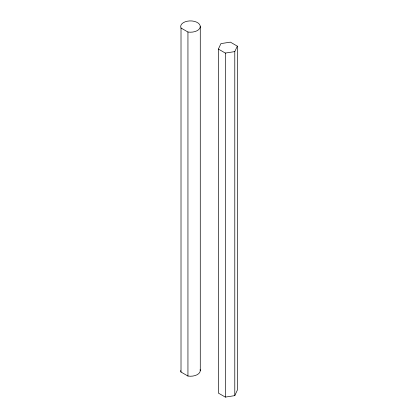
<?xml version="1.0" encoding="UTF-8"?>
<svg xmlns="http://www.w3.org/2000/svg" width="418" height="418" viewBox="0 0 418 418"><rect width="100%" height="100%" fill="white"/><g stroke="black" fill="none" stroke-linecap="round" stroke-linejoin="round"><path stroke-width="0.63" d="M218.395 49.068L220.929 43.608L230.391 42.145L237.319 46.142L237.319 390.172L234.785 395.637L225.323 397.1L218.395 393.103L218.395 49.068L225.323 53.07L234.785 51.607L237.319 46.142M181.015 28.022L187.943 32.019A9.797 5.653 0 0 0 200.238 27.05A9.797 5.653 0 0 0 189.62 20.921A9.797 5.653 0 0 0 181.015 28.022L181.015 372.051L187.943 376.048A9.797 5.653 0 0 0 200.123 369.601M234.785 51.607L234.785 395.637M225.323 53.07L225.323 397.1M200.274 26.553L200.274 370.588M187.943 32.019L187.943 376.048M181.015 372.051A9.797 5.653 0 0 1 180.68 370.588"/></g></svg>
